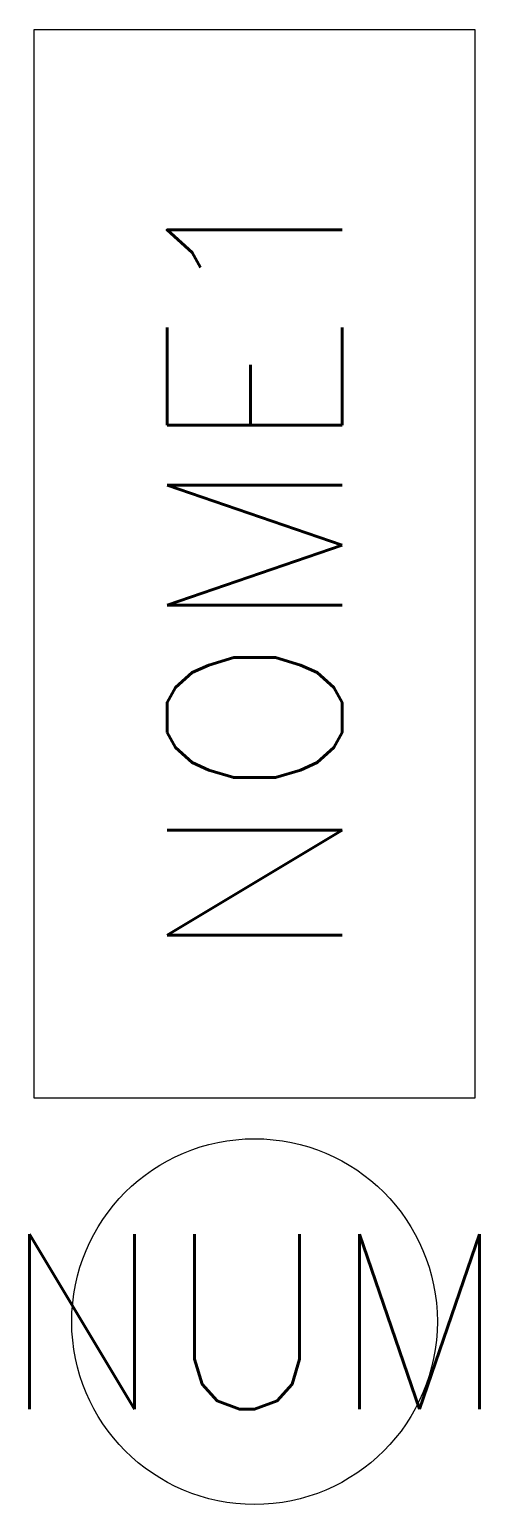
# Model space of a CAD drawing. Header units: millimetres. Extents: x -0.1 to 5.1, y -16.9 to 0.
import ezdxf
from ezdxf.enums import TextEntityAlignment as Align

# ---------------------------------------------------------------- set-up
doc = ezdxf.new("R2010")
doc.units = ezdxf.units.MM
doc.styles.add('Romans', font='romans.shx')

msp = doc.modelspace()

# ---------------------------------------------------------------- linework, layer by layer
msp.add_lwpolyline([(0, 0), (5.037, 0), (5.037, -12.208), (0, -12.208)], close=True)
at = {"ltscale": 10}
msp.add_circle((2.519, -14.761), 2.089, dxfattribs=at)

# ---------------------------------------------------------------- texts
at = {"color": 7, "style": 'Romans', "flags": 4}
msp.add_attdef('NOME1', text='NOME1', height=2, rotation=90, dxfattribs=at).set_placement((2.519, -6.104), align=Align.MIDDLE_CENTER)
msp.add_attdef('NUM', text='NUM', height=2, dxfattribs=at).set_placement((2.519, -14.761), align=Align.MIDDLE_CENTER)

doc.saveas('drawing.dxf')
